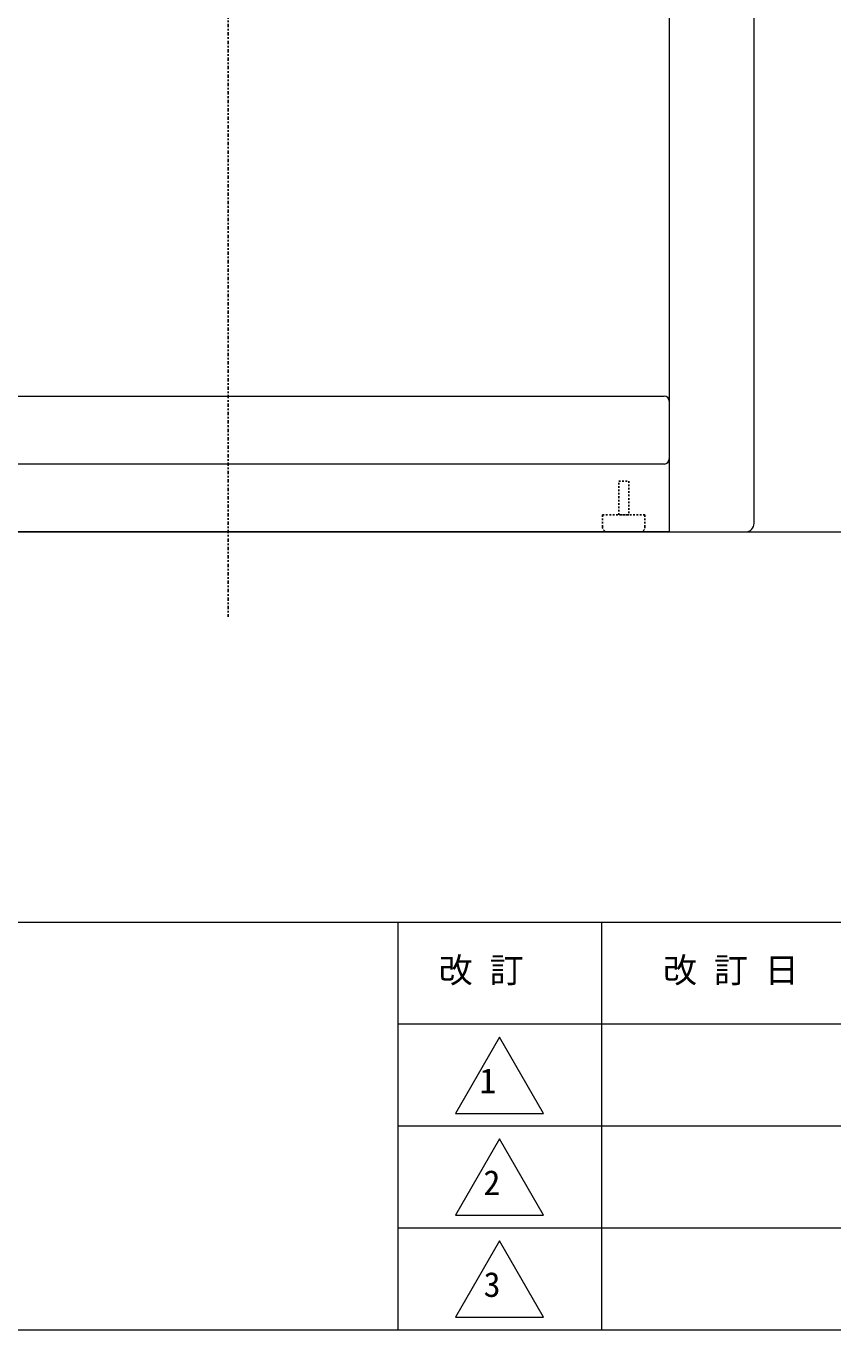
# Model space of a CAD drawing. Units: millimetres, scale not verified. Extents: x -203 to 203, y -143 to 143.
# Drawn here: x -99.9 to -52.4, y -138 to -61.2 of the extents above; entities that cross this region are included whole.
import ezdxf
from ezdxf.enums import TextEntityAlignment as Align

# ---------------------------------------------------------------- set-up
doc = ezdxf.new("R2010")
doc.units = ezdxf.units.MM
doc.header["$LTSCALE"] = 0.5
doc.linetypes.add('USER1', pattern=[0.15748, 0.07874, -0.07874])
doc.linetypes.add('USER2', pattern=[0.629921, 0.393701, -0.07874, 0.07874, -0.07874])
for name, color, linetype, lineweight in [('0-3_DIMENSION_LINES$03_LINES', 7, 'Continuous', 18), ('0-4_DIMENSION_LINES$05_HIDE_LI', 7, 'USER1', 25), ('0-6_DIMENSION_LINES$01_CENTER_', 7, 'USER2', 25), ('0-7_図面_FORMAT$03_TEXT', 7, 'Continuous', 18), ('0-A_図面_FORMAT$01_WAKU$OUT_LINE', 6, 'Continuous', 18), ('0-B_図面_FORMAT$01_WAKU$SUB_LINE', 7, 'Continuous', 18)]:
    doc.layers.add(name, color=color, linetype=linetype, lineweight=lineweight)
doc.styles.add('ＭＳ ゴシック', font='')
doc.styles.get('ＭＳ ゴシック').set_extended_font_data('MS Gothic')

msp = doc.modelspace()

# ---------------------------------------------------------------- linework, layer by layer
at = {"layer": '0-3_DIMENSION_LINES$03_LINES'}
for p, q in [((-62, 1.489), (-62, -90.489)), ((-57, -90.489), (-57, 1.489)), ((-62, 0.7), (-62, -89)), ((-113.7, -83), (-62.3, -83)), ((-62, -83.3), (-62, -86.7)), ((-62.3, -87), (-113.7, -87)), ((-143, -91), (132, -91))]:
    msp.add_line(p, q, dxfattribs=at)
for points in [[(-62, -86.5), (-62, -91), (-114, -91), (-114, -86.5)], [(-62, -90.489), (-62, -91), (-57.5, -91)]]:
    msp.add_lwpolyline(points, dxfattribs=at)
for centre, radius, start, end in [((-62.3, -83.3), 0.3, 360, 90), ((-62.3, -86.7), 0.3, 270, 0), ((-57.5056, -90.4944), 0.5056, 270.62953, 0.61599)]:
    msp.add_arc(centre, radius, start, end, dxfattribs=at)
at = {"layer": '0-4_DIMENSION_LINES$05_HIDE_LI'}
for p, q in [((-63.4301, -90.7), (-63.4301, -90)), ((-65.6301, -91), (-63.7301, -91))]:
    msp.add_line(p, q, dxfattribs=at)
msp.add_lwpolyline([(-64.9801, -88), (-64.3801, -88), (-64.3801, -90), (-64.9801, -90)], close=True, dxfattribs=at)
msp.add_lwpolyline([(-63.4301, -90), (-65.9301, -90), (-65.9301, -90.7)], dxfattribs=at)
for centre, start, end in [((-65.6301, -90.7), 180, 270), ((-63.7301, -90.7), 270, 0)]:
    msp.add_arc(centre, 0.3, start, end, dxfattribs=at)
at = {"layer": '0-6_DIMENSION_LINES$01_CENTER_'}
msp.add_line((-88, 7), (-88, -96), dxfattribs=at)
at = {"layer": '0-7_図面_FORMAT$03_TEXT'}
for p, q in [((-72, -120.75), (-74.5981, -125.25)), ((-69.4019, -125.25), (-72, -120.75)), ((-74.5981, -125.25), (-69.4019, -125.25)), ((-72, -126.75), (-74.5981, -131.25)), ((-69.4019, -131.25), (-72, -126.75)), ((-74.5981, -131.25), (-69.4019, -131.25)), ((-72, -132.75), (-74.5981, -137.25)), ((-69.4019, -137.25), (-72, -132.75)), ((-74.5981, -137.25), (-69.4019, -137.25))]:
    msp.add_line(p, q, dxfattribs=at)
at = {"layer": '0-A_図面_FORMAT$01_WAKU$OUT_LINE'}
for p, q in [((198, -114), (-198, -114)), ((-78, -114), (-78, -138)), ((198, -120), (-78, -120)), ((-198, -138), (198, -138))]:
    msp.add_line(p, q, dxfattribs=at)
at = {"layer": '0-B_図面_FORMAT$01_WAKU$SUB_LINE'}
for p, q in [((-66, -114), (-66, -138)), ((12, -126), (-78, -126)), ((12, -132), (-78, -132))]:
    msp.add_line(p, q, dxfattribs=at)

# ---------------------------------------------------------------- texts
at = {"layer": '0-7_図面_FORMAT$03_TEXT', "style": 'ＭＳ ゴシック'}
for s, p in [('改 訂', (-75.5838, -117.9799)), ('改 訂 日', (-62.3608, -117.9799)), ('1', (-73.1918, -124.4965)), ('2', (-72.9498, -130.4965)), ('3', (-72.9398, -136.4965))]:
    msp.add_text(s, height=1.466, dxfattribs=at).set_placement(p, align=Align.BOTTOM_LEFT)

doc.saveas('drawing.dxf')
